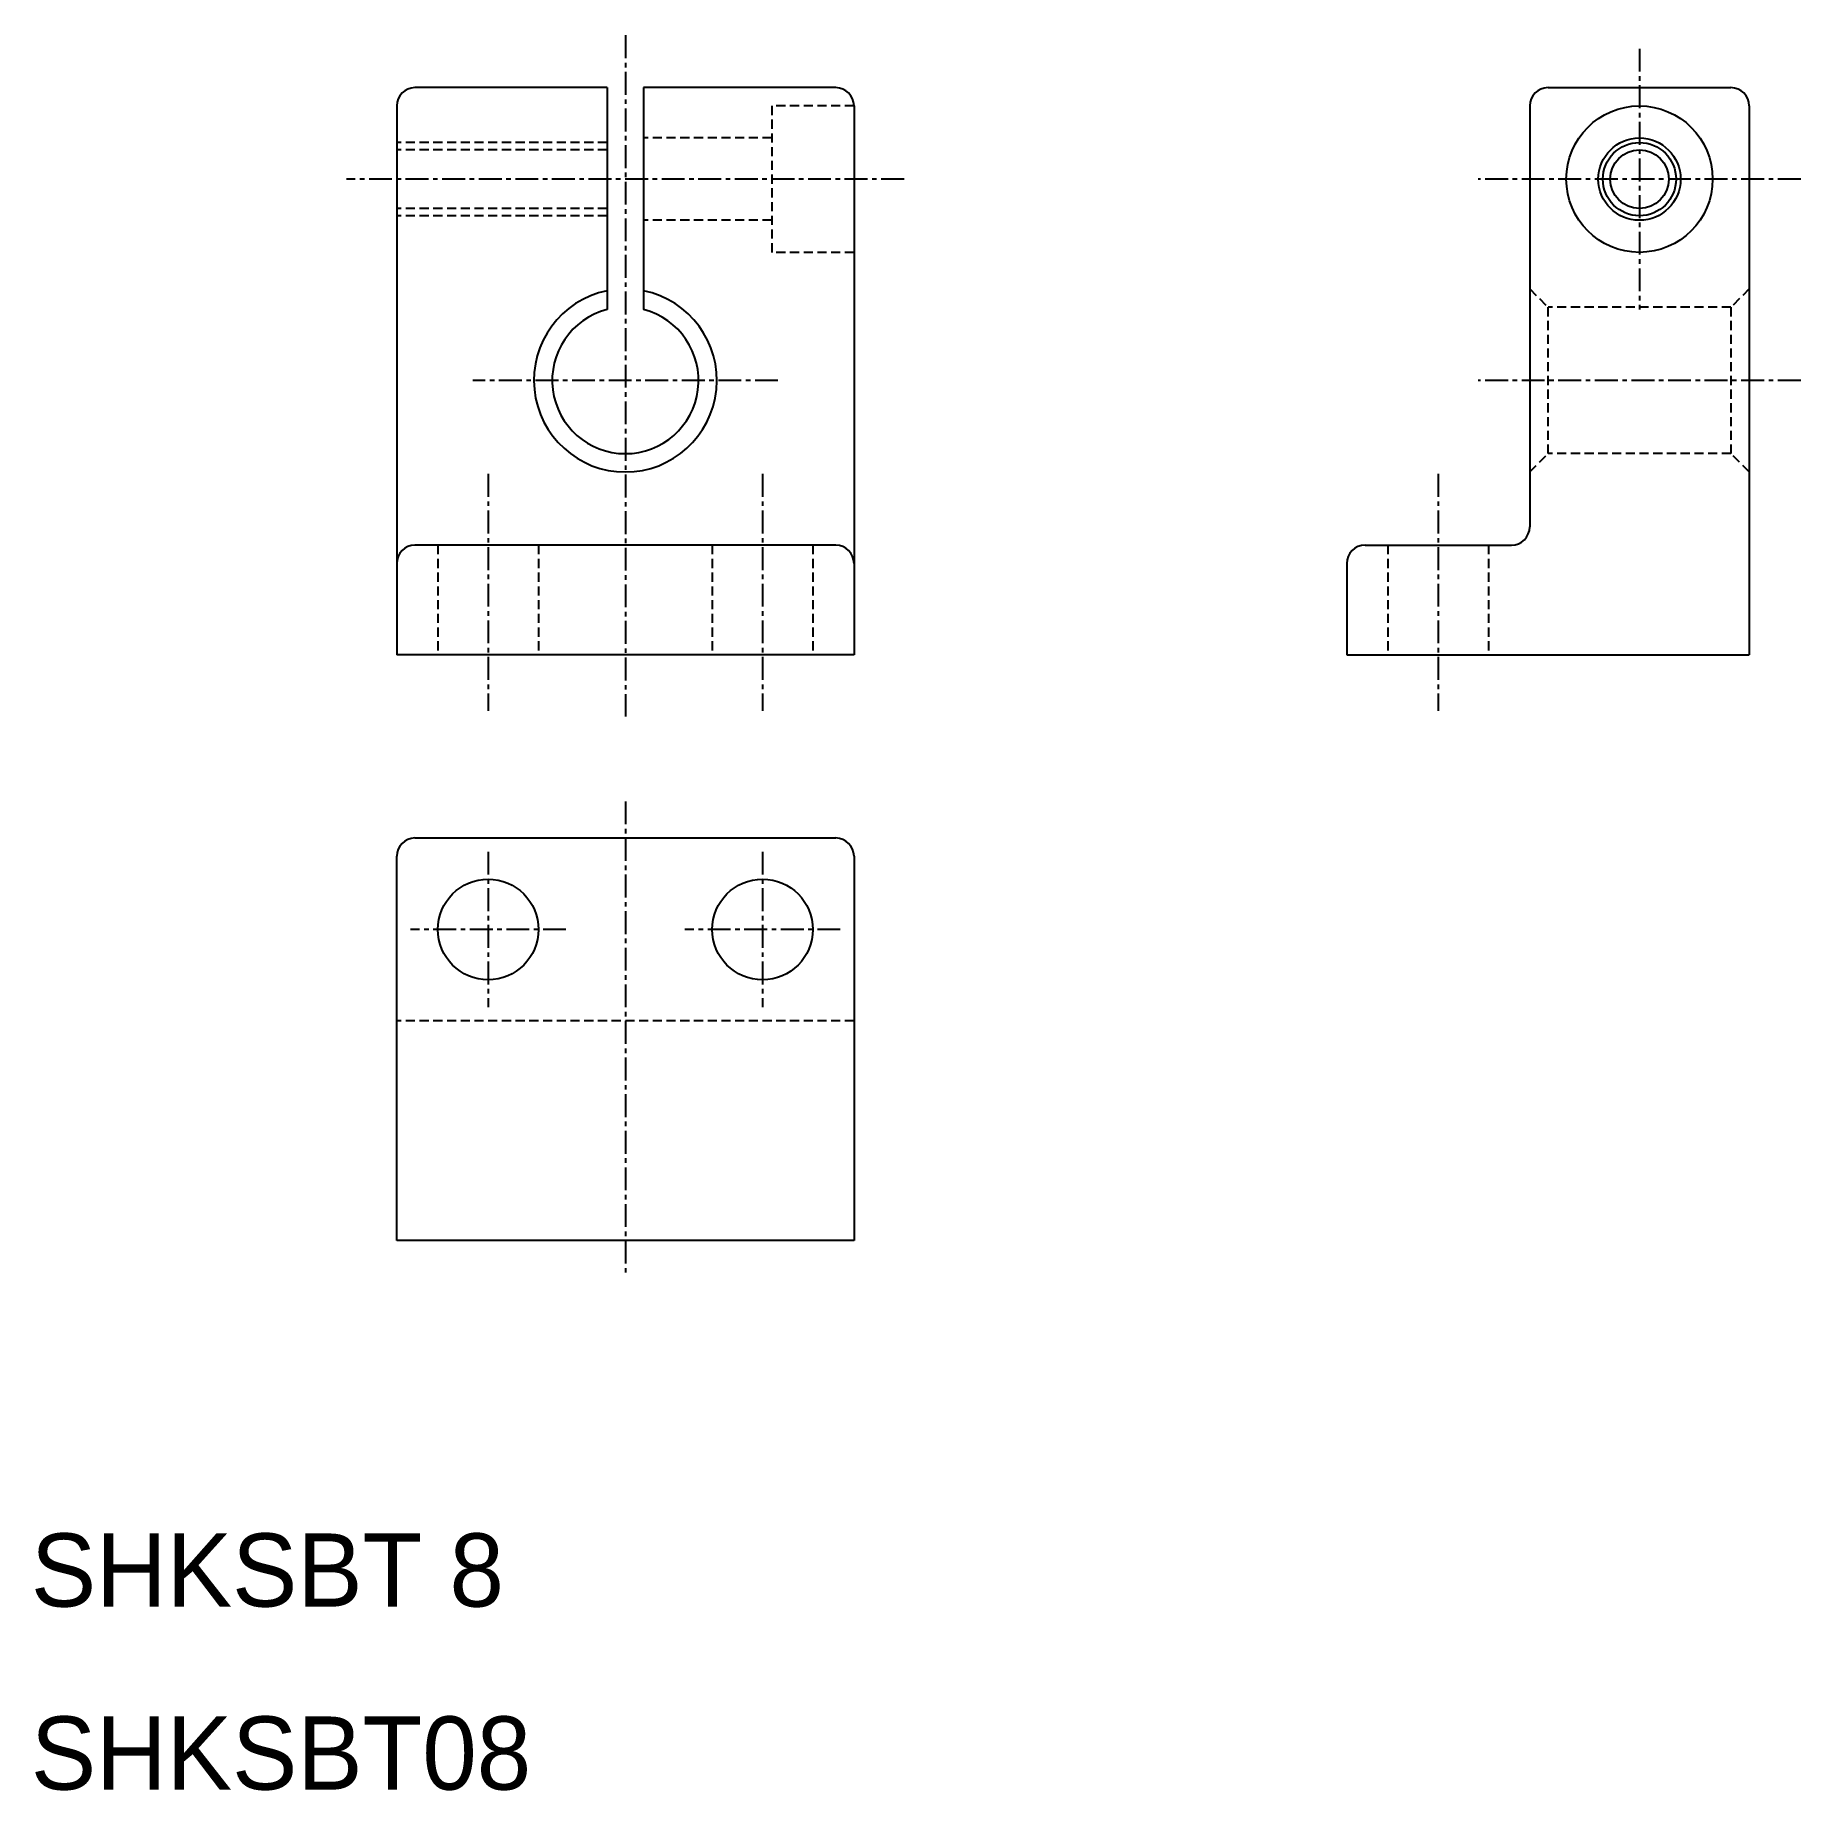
# Model space of a CAD drawing. Extents: x 10.2 to 106.8, y 9.9 to 105.9.
import ezdxf

# ---------------------------------------------------------------- set-up
doc = ezdxf.new("R2010")
doc.units = 0
doc.linetypes.add('CENTER', pattern=[2, 1.25, -0.25, 0.25, -0.25])
doc.linetypes.add('DASHED', pattern=[0.75, 0.5, -0.25])
doc.layers.get('0').update_dxf_attribs({"linetype": 'CONTINUOUS'})
doc.layers.add('CENTER', color=1, linetype='CENTER')

msp = doc.modelspace()

# ---------------------------------------------------------------- linework, layer by layer
at = {"color": 7, "linetype": 'CONTINUOUS'}
for p, q in [((41.5, 103), (31, 103)), ((41.5, 103), (41.5, 90.873)), ((43.5, 103), (43.5, 90.873)), ((54, 103), (43.5, 103)), ((92.94, 103), (102.94, 103)), ((30, 102), (30, 72)), ((55, 102), (55, 72)), ((91.94, 102), (91.94, 79)), ((103.94, 102), (103.94, 72)), ((54, 78), (31, 78)), ((82.94, 78), (90.94, 78)), ((81.94, 77), (81.94, 72)), ((55, 72), (30, 72)), ((42.5, 72), (42.5, 72)), ((48.75, 72), (48.75, 72)), ((81.94, 72), (103.94, 72)), ((31, 62), (54, 62)), ((30, 40), (30, 61)), ((55, 61), (55, 40)), ((55, 40), (30, 40))]:
    msp.add_line(p, q, dxfattribs=at)
at = {"color": 3, "linetype": 'DASHED'}
for p, q in [((55, 102), (50.5, 102)), ((50.5, 102), (50.5, 94)), ((41.5, 100), (30, 100)), ((41.5, 99.6), (30, 99.6)), ((50.5, 100.25), (43.5, 100.25)), ((41.5, 96.4), (30, 96.4)), ((41.5, 96), (30, 96)), ((50.5, 95.75), (43.5, 95.75)), ((55, 94), (50.5, 94)), ((91.94, 92), (92.94, 91)), ((103.94, 92), (102.94, 91)), ((102.94, 91), (92.94, 91)), ((92.94, 83), (92.94, 91)), ((102.94, 91), (102.94, 83)), ((91.94, 82), (92.94, 83)), ((102.94, 83), (92.94, 83)), ((103.94, 82), (102.94, 83)), ((32.25, 78), (32.25, 72)), ((37.75, 78), (37.75, 72)), ((47.25, 78), (47.25, 72)), ((52.75, 78), (52.75, 72)), ((84.19, 78), (84.19, 72)), ((89.69, 78), (89.69, 72)), ((55, 52), (30, 52))]:
    msp.add_line(p, q, dxfattribs=at)
at = {"color": 7, "linetype": 'CONTINUOUS'}
for centre, radius in [((97.94, 98), 4), ((97.94, 98), 2.25), ((97.94, 98), 1.6), ((35, 57), 2.75), ((50, 57), 2.75)]:
    msp.add_circle(centre, radius, dxfattribs=at)
at = {"color": 3, "linetype": 'CONTINUOUS'}
msp.add_circle((97.94, 98), 2, dxfattribs=at)
at = {"color": 7, "linetype": 'CONTINUOUS'}
for centre, radius, start, end in [((31, 102), 1, 90, 180), ((54, 102), 1, 360, 90), ((92.94, 102), 1, 90, 180), ((102.94, 102), 1, 0, 90), ((42.5, 87), 5, 101.53696, 78.46304), ((42.5, 87), 4, 104.47751, 75.52249), ((90.94, 79), 1, 270, 0), ((31, 77), 1, 90, 180), ((54, 77), 1, 360, 90), ((82.94, 77), 1, 90, 180), ((31, 61), 1, 90, 180), ((54, 61), 1, 0, 90)]:
    msp.add_arc(centre, radius, start, end, dxfattribs=at)
at = {"layer": 'CENTER', "color": 1, "linetype": 'CENTER'}
for p, q in [((42.5, 105.858), (42.5, 68.631)), ((97.94, 105.126), (97.94, 90.874)), ((57.738, 98), (27.262, 98)), ((106.753, 98), (89.127, 98)), ((50.838, 87), (34.162, 87)), ((106.753, 87), (89.127, 87)), ((35, 81.89), (35, 68.955)), ((50, 81.89), (50, 68.955)), ((86.94, 81.89), (86.94, 68.955)), ((42.5, 64), (42.5, 38)), ((35, 61.25), (35, 52.75)), ((50, 61.25), (50, 52.75)), ((39.25, 57), (30.75, 57)), ((54.25, 57), (45.75, 57))]:
    msp.add_line(p, q, dxfattribs=at)

# ---------------------------------------------------------------- texts
at = {"color": 7, "linetype": 'CONTINUOUS'}
for s, p in [('SHKSBT 8', (10, 20)), ('SHKSBT08', (10, 10))]:
    msp.add_text(s, height=4, dxfattribs=at).set_placement(p)

doc.saveas('drawing.dxf')
